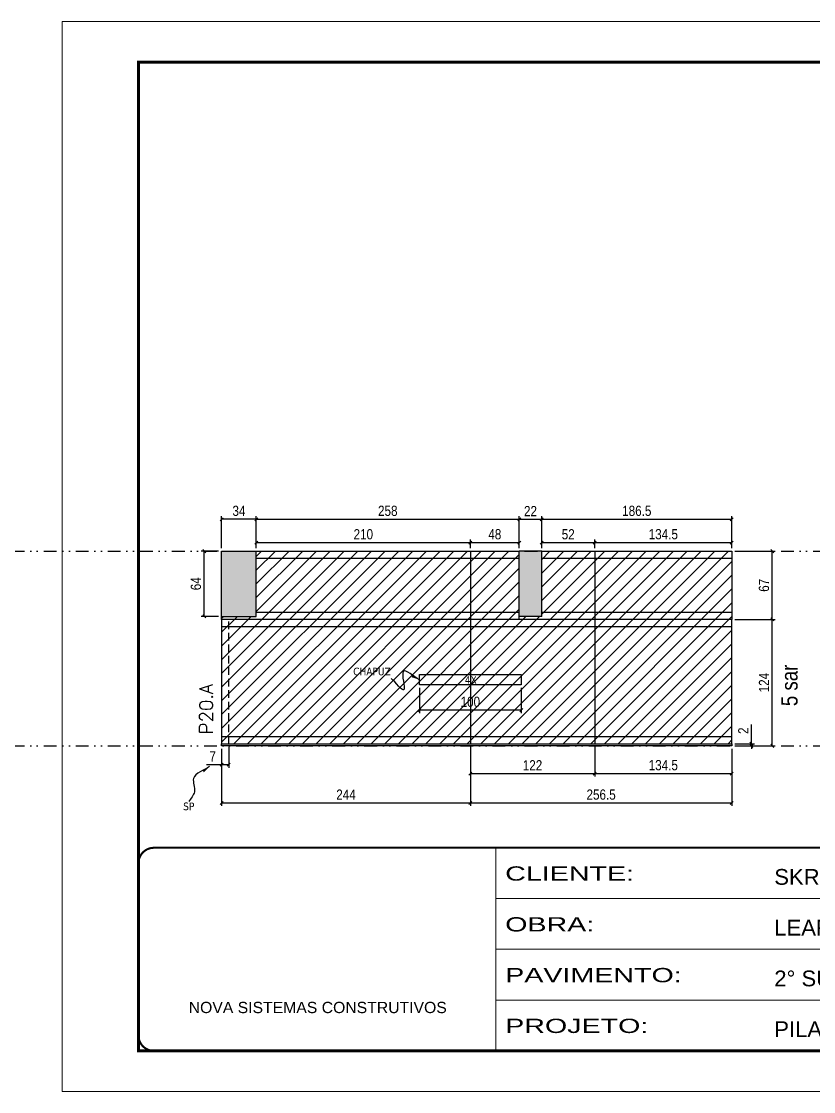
# Model space of a CAD drawing. Extents: x 13741 to 27878, y -21631 to 6985.
# Drawn here: x 19129 to 19906, y -4402 to -3352 of the extents above; entities that cross this region are included whole.
import ezdxf

# ---------------------------------------------------------------- set-up
doc = ezdxf.new("R2010")
doc.units = 0
for name, pattern in [('CONTINUO', [0]), ('DASHED', [0.75, 0.5, -0.25]), ('DIVIDE2', [0.625, 0.25, -0.125, 0, -0.125, 0, -0.125]), ('HIDDEN', [0.375, 0.25, -0.125])]:
    doc.linetypes.add(name, pattern=pattern)
for name, color, linetype in [('COTA', 241, 'Continuous'), ('NOMENCLATURA', 7, 'Continuous'), ('Nível', 160, 'Continuous'), ('Painéis', 200, 'Continuous'), ('SARR_2.2x10', 60, 'Continuous'), ('SARR_2.2x7', 40, 'Continuous'), ('Sarrafo de Pressão', 42, 'HIDDEN'), ('texto', 7, 'Continuous')]:
    doc.layers.add(name, color=color, linetype=linetype)
for name, color, linetype, lineweight in [('Folhas', 255, 'Continuous', 9), ('Hachura', 251, 'Continuous', 9), ('SARRAFO DE PRESSAO', 251, 'DASHED', 9), ('Texto Seção', 7, 'Continuous', 15)]:
    doc.layers.add(name, color=color, linetype=linetype, lineweight=lineweight)
doc.styles.add('ARIAL', font='arial.ttf')
doc.styles.add('ARIAL_NARROW', font='ARIALN.TTF', dxfattribs={"height": 0.2})
doc.styles.add('COTA TECNICA', font='techl___.ttf', dxfattribs={"height": 10})
doc.styles.add('COTA TECNICA-50', font='techl___.ttf', dxfattribs={"height": 10})
doc.styles.add('REGUA-120', font='ROMANS.shx', dxfattribs={"height": 15})
doc.styles.get("Standard").update_dxf_attribs({"font": 'arial.ttf'})
doc.styles.add('Tecnologia', font='')
doc.styles.get('Tecnologia').set_extended_font_data('Forgotten Futurist')
doc.dimstyles.new('COTA PAINEL-50', dxfattribs={"dimtxt": 10, "dimasz": 3, "dimexe": 3, "dimexo": 3, "dimgap": 3, "dimtad": 1, "dimdec": 1, "dimzin": 12, "dimdsep": 46, "dimtxsty": 'COTA TECNICA-50', "dimblk1": 'OBLIQUE', "dimblk2": 'OBLIQUE', "dimsah": 1, "dimcen": 0.9, "dimclrd": 4, "dimclre": 4, "dimclrt": 240, "dimadec": 1, "dimazin": 3, "dimtfac": 1, "dimtdec": 1, "dimtmove": 0, "dimatfit": 3, "dimfxl": 1, "dimtolj": 1, "dimtzin": 12, "dimarcsym": 0})
doc.dimstyles.new('PAINEL', dxfattribs={"dimtxt": 10, "dimasz": 3, "dimexe": 3, "dimexo": 3, "dimgap": 3, "dimtad": 1, "dimdec": 1, "dimzin": 12, "dimdsep": 46, "dimtxsty": 'COTA TECNICA', "dimblk1": 'OBLIQUE', "dimblk2": 'OBLIQUE', "dimsah": 1, "dimcen": 0.9, "dimclrd": 4, "dimclre": 4, "dimclrt": 240, "dimadec": 1, "dimazin": 3, "dimtfac": 1, "dimtdec": 1, "dimtmove": 0, "dimatfit": 3, "dimfxl": 1, "dimtolj": 1, "dimtzin": 12, "dimarcsym": 0})
doc.dimstyles.get("Standard").update_dxf_attribs({"dimtxt": 0.18, "dimasz": 0.18, "dimexe": 0.18, "dimexo": 0.0625, "dimgap": 0.09, "dimtad": 0, "dimtih": 1, "dimtoh": 1, "dimdec": 4, "dimzin": 0, "dimdsep": 46, "dimtxsty": 'Standard', "dimcen": 0.09, "dimadec": 0, "dimazin": 0, "dimtfac": 1, "dimtdec": 4, "dimtofl": 0, "dimtmove": 0, "dimatfit": 3, "dimfxl": 1, "dimtolj": 1, "dimtzin": 0, "dimarcsym": 0})

# ---------------------------------------------------------------- blocks, each defined once
blk = doc.blocks.new('9999999999')
at = {"color": 30, "linetype": 'CONTINUO'}
for p, q in [((98564.6, 34230.2), (98564.6, 34429.4)), ((98564.6, 34379.6), (99584, 34379.6)), ((98564.6, 34329.8), (99488, 34329.8)), ((99584, 34329.8), (99488, 34329.8)), ((99488, 34329.8), (99488, 34230.2)), ((98564.6, 34280), (99488, 34280))]:
    blk.add_line(p, q, dxfattribs=at)
at = {"color": 30, "linetype": 'CONTINUO', "const_width": 2}
blk.add_lwpolyline([(99584, 34230.2), (99584, 34414.4, 0.414214), (99569, 34429.4), (98229, 34429.4, 0.414214), (98214, 34414.4), (98214, 34245.2, 0.414214), (98229, 34230.2), (99584, 34230.2)], format="xyb", dxfattribs=at)
at = {"layer": 'Folhas'}
blk.add_lwpolyline([(98139, 34190.2), (99624, 34190.2), (99624, 35240.2), (98139, 35240.2)], close=True, dxfattribs=at)
at = {"layer": 'Folhas', "color": 30, "const_width": 3}
blk.add_lwpolyline([(98214, 34230.2), (99584, 34230.2), (99584, 35200.2), (98214, 35200.2)], close=True, dxfattribs=at)
at = {"color": 7, "linetype": 'Continuous', "ltscale": 5, "style": 'ARIAL'}
for s, height, p in [('SKR', 15.48, (98837.7, 34393.1)), ('LEAF LOEFGREN', 15.483, (98837.7, 34343.3)), ('2° SUBSOLO SUPERIOR', 15.483, (98837.7, 34293.5)), ('NOVA SISTEMAS CONSTRUTIVOS', 11.059, (98263.2, 34267.2)), ('PILARES', 15.48, (98837.7, 34243.7))]:
    blk.add_text(s, height=height, dxfattribs=at).set_placement(p)
at = {"layer": 'Folhas', "color": 7, "style": 'Tecnologia', "width": 1.5}
for s, p in [('CLIENTE:', (98573.7, 34397.2)), ('OBRA:', (98573.7, 34347.3)), ('PAVIMENTO:', (98573.7, 34297.5)), ('PROJETO:', (98573.7, 34247.7))]:
    blk.add_text(s, height=14, dxfattribs=at).set_placement(p)
blk = doc.blocks.new('_Oblique')
at = {"color": 0, "linetype": 'ByBlock', "lineweight": -2}
blk.add_line((-0.5, -0.5), (0.5, 0.5), dxfattribs=at)
blk = doc.blocks.new('*D1802')
at = {"layer": 'COTA', "color": 4, "lineweight": -2, "transparency": 16777216}
for p, q in [((19325, -4066.2), (19325, -4084.7)), ((19332, -4064.2), (19332, -4084.7)), ((19325, -4081.7), (19310.3, -4081.7)), ((19332, -4081.7), (19325, -4081.7))]:
    blk.add_line(p, q, dxfattribs=at)
at = {"layer": 'Defpoints', "color": 0, "transparency": 16777216}
for p in [(19325, -4063.2), (19332, -4061.2), (19325, -4081.7)]:
    blk.add_point(p, dxfattribs=at)
at = {"layer": 'COTA', "color": 4, "lineweight": -2, "transparency": 16777216, "xscale": 3, "yscale": 3, "zscale": 3, "rotation": 180}
blk.add_blockref('_Oblique', (19325, -4081.7), dxfattribs=at)
at = {"layer": 'COTA', "color": 4, "lineweight": -2, "transparency": 16777216, "xscale": 3, "yscale": 3, "zscale": 3}
blk.add_blockref('_Oblique', (19332, -4081.7), dxfattribs=at)
at = {"layer": 'COTA', "color": 240, "transparency": 16777216, "insert": (19316.2, -4073.6), "char_height": 10, "attachment_point": 5, "style": 'COTA TECNICA-50'}
blk.add_mtext('\\A1;7', dxfattribs=at)
blk = doc.blocks.new('*D1803')
at = {"layer": 'COTA', "color": 4, "lineweight": -2, "transparency": 16777216}
for p, q in [((19844.8, -4061.2), (19844.8, -4042.4)), ((19828.5, -4061.2), (19847.8, -4061.2)), ((19828.5, -4063.2), (19847.8, -4063.2)), ((19844.8, -4063.2), (19844.8, -4061.2)), ((19844.8, -4063.2), (19844.8, -4066.2))]:
    blk.add_line(p, q, dxfattribs=at)
at = {"layer": 'Defpoints', "color": 0, "transparency": 16777216}
for p in [(19825.5, -4061.2), (19825.5, -4063.2), (19844.8, -4063.2)]:
    blk.add_point(p, dxfattribs=at)
at = {"layer": 'COTA', "color": 4, "lineweight": -2, "transparency": 16777216, "xscale": 3, "yscale": 3, "zscale": 3}
for p, rotation in [((19844.8, -4061.2), 270), ((19844.8, -4063.2), 90)]:
    blk.add_blockref('_Oblique', p, dxfattribs=dict(at, rotation=rotation))
at = {"layer": 'COTA', "color": 240, "transparency": 16777216, "insert": (19836.8, -4048.4), "char_height": 10, "attachment_point": 5, "rotation": 90, "style": 'COTA TECNICA-50'}
blk.add_mtext('\\A1;2', dxfattribs=at)
blk = doc.blocks.new('*D1806')
at = {"layer": 'COTA', "color": 4, "lineweight": -2, "transparency": 16777216}
for p, q in [((19325, -4066.2), (19325, -4122.2)), ((19569, -4064.2), (19569, -4122.2)), ((19325, -4119.2), (19569, -4119.2))]:
    blk.add_line(p, q, dxfattribs=at)
at = {"layer": 'Defpoints', "color": 0, "transparency": 16777216}
for p in [(19325, -4063.2), (19569, -4061.2), (19569, -4119.2)]:
    blk.add_point(p, dxfattribs=at)
at = {"layer": 'COTA', "color": 4, "lineweight": -2, "transparency": 16777216, "xscale": 3, "yscale": 3, "zscale": 3, "rotation": 180}
blk.add_blockref('_Oblique', (19325, -4119.2), dxfattribs=at)
at = {"layer": 'COTA', "color": 4, "lineweight": -2, "transparency": 16777216, "xscale": 3, "yscale": 3, "zscale": 3}
blk.add_blockref('_Oblique', (19569, -4119.2), dxfattribs=at)
at = {"layer": 'COTA', "color": 240, "transparency": 16777216, "insert": (19447, -4111.1), "char_height": 10, "attachment_point": 5, "style": 'COTA TECNICA-50'}
blk.add_mtext('\\A1;244', dxfattribs=at)
blk = doc.blocks.new('*D1807')
at = {"layer": 'COTA', "color": 4, "lineweight": -2, "transparency": 16777216}
for p, q in [((19569, -4064.2), (19569, -4122.2)), ((19825.5, -4066.2), (19825.5, -4122.2)), ((19569, -4119.2), (19825.5, -4119.2))]:
    blk.add_line(p, q, dxfattribs=at)
at = {"layer": 'Defpoints', "color": 0, "transparency": 16777216}
for p in [(19569, -4061.2), (19825.5, -4063.2), (19825.5, -4119.2)]:
    blk.add_point(p, dxfattribs=at)
at = {"layer": 'COTA', "color": 4, "lineweight": -2, "transparency": 16777216, "xscale": 3, "yscale": 3, "zscale": 3, "rotation": 180}
blk.add_blockref('_Oblique', (19569, -4119.2), dxfattribs=at)
at = {"layer": 'COTA', "color": 4, "lineweight": -2, "transparency": 16777216, "xscale": 3, "yscale": 3, "zscale": 3}
blk.add_blockref('_Oblique', (19825.5, -4119.2), dxfattribs=at)
at = {"layer": 'COTA', "color": 240, "transparency": 16777216, "insert": (19697.3, -4111.1), "char_height": 10, "attachment_point": 5, "style": 'COTA TECNICA-50'}
blk.add_mtext('\\A1;256.5', dxfattribs=at)
blk = doc.blocks.new('*D1808')
at = {"layer": 'COTA', "color": 4, "linetype": 'ByBlock', "lineweight": -2, "transparency": 16777216}
for p, q in [((19519, -4006.3), (19519, -4031.2)), ((19619, -4006.3), (19619, -4031.2)), ((19619, -4028.2), (19519, -4028.2))]:
    blk.add_line(p, q, dxfattribs=at)
at = {"layer": 'Defpoints', "color": 0, "linetype": 'ByBlock', "transparency": 16777216}
for p in [(19519, -4003.3), (19619, -4003.3), (19519, -4028.2)]:
    blk.add_point(p, dxfattribs=at)
at = {"layer": 'COTA', "color": 4, "linetype": 'ByBlock', "lineweight": -2, "transparency": 16777216, "xscale": 3, "yscale": 3, "zscale": 3, "rotation": 180}
blk.add_blockref('_Oblique', (19519, -4028.2), dxfattribs=at)
at = {"layer": 'COTA', "color": 4, "linetype": 'ByBlock', "lineweight": -2, "transparency": 16777216, "xscale": 3, "yscale": 3, "zscale": 3}
blk.add_blockref('_Oblique', (19619, -4028.2), dxfattribs=at)
at = {"layer": 'COTA', "color": 240, "linetype": 'ByBlock', "transparency": 16777216, "insert": (19569, -4020.1), "char_height": 10, "attachment_point": 5, "style": 'COTA TECNICA'}
blk.add_mtext('\\A1;100', dxfattribs=at)
blk = doc.blocks.new('*D1809')
at = {"layer": 'COTA', "color": 4, "lineweight": -2, "transparency": 16777216}
for p, q in [((19569, -4064.2), (19569, -4093.4)), ((19691, -4064.2), (19691, -4093.4)), ((19569, -4090.4), (19691, -4090.4))]:
    blk.add_line(p, q, dxfattribs=at)
at = {"layer": 'Defpoints', "color": 0, "transparency": 16777216}
for p in [(19569, -4061.2), (19691, -4061.2), (19691, -4090.4)]:
    blk.add_point(p, dxfattribs=at)
at = {"layer": 'COTA', "color": 4, "lineweight": -2, "transparency": 16777216, "xscale": 3, "yscale": 3, "zscale": 3, "rotation": 180}
blk.add_blockref('_Oblique', (19569, -4090.4), dxfattribs=at)
at = {"layer": 'COTA', "color": 4, "lineweight": -2, "transparency": 16777216, "xscale": 3, "yscale": 3, "zscale": 3}
blk.add_blockref('_Oblique', (19691, -4090.4), dxfattribs=at)
at = {"layer": 'COTA', "color": 240, "transparency": 16777216, "insert": (19630, -4082.3), "char_height": 10, "attachment_point": 5, "style": 'COTA TECNICA'}
blk.add_mtext('\\A1;122', dxfattribs=at)
blk = doc.blocks.new('*D1810')
at = {"layer": 'COTA', "color": 4, "lineweight": -2, "transparency": 16777216}
for p, q in [((19691, -4064.2), (19691, -4093.4)), ((19825.5, -4066.2), (19825.5, -4093.4)), ((19691, -4090.4), (19825.5, -4090.4))]:
    blk.add_line(p, q, dxfattribs=at)
at = {"layer": 'Defpoints', "color": 0, "transparency": 16777216}
for p in [(19691, -4061.2), (19825.5, -4063.2), (19825.5, -4090.4)]:
    blk.add_point(p, dxfattribs=at)
at = {"layer": 'COTA', "color": 4, "lineweight": -2, "transparency": 16777216, "xscale": 3, "yscale": 3, "zscale": 3, "rotation": 180}
blk.add_blockref('_Oblique', (19691, -4090.4), dxfattribs=at)
at = {"layer": 'COTA', "color": 4, "lineweight": -2, "transparency": 16777216, "xscale": 3, "yscale": 3, "zscale": 3}
blk.add_blockref('_Oblique', (19825.5, -4090.4), dxfattribs=at)
at = {"layer": 'COTA', "color": 240, "transparency": 16777216, "insert": (19758.3, -4082.2), "char_height": 10, "attachment_point": 5, "style": 'COTA TECNICA'}
blk.add_mtext('\\A1;134.5', dxfattribs=at)
blk = doc.blocks.new('*D1811')
at = {"layer": 'COTA', "color": 4, "lineweight": -2, "transparency": 16777216}
for p, q in [((19322, -3872.2), (19304.9, -3872.2)), ((19307.9, -3936.2), (19307.9, -3872.2)), ((19322, -3936.2), (19304.9, -3936.2))]:
    blk.add_line(p, q, dxfattribs=at)
at = {"layer": 'Defpoints', "color": 0, "transparency": 16777216}
for p in [(19307.9, -3872.2), (19325, -3872.2), (19325, -3936.2)]:
    blk.add_point(p, dxfattribs=at)
at = {"layer": 'COTA', "color": 4, "lineweight": -2, "transparency": 16777216, "xscale": 3, "yscale": 3, "zscale": 3}
for p, rotation in [((19307.9, -3872.2), 90), ((19307.9, -3936.2), 270)]:
    blk.add_blockref('_Oblique', p, dxfattribs=dict(at, rotation=rotation))
at = {"layer": 'COTA', "color": 240, "transparency": 16777216, "insert": (19299.8, -3904.2), "char_height": 10, "attachment_point": 5, "rotation": 90, "style": 'COTA TECNICA'}
blk.add_mtext('\\A1;64', dxfattribs=at)
blk = doc.blocks.new('*D1836')
at = {"layer": 'COTA', "color": 4, "lineweight": -2, "transparency": 16777216}
for p, q in [((19828.5, -3872.2), (19868.2, -3872.2)), ((19865.2, -3939.2), (19865.2, -3872.2)), ((19828.5, -3939.2), (19868.2, -3939.2))]:
    blk.add_line(p, q, dxfattribs=at)
at = {"layer": 'Defpoints', "color": 0, "transparency": 16777216}
for p in [(19825.5, -3872.2), (19865.2, -3872.2), (19825.5, -3939.2)]:
    blk.add_point(p, dxfattribs=at)
at = {"layer": 'COTA', "color": 4, "lineweight": -2, "transparency": 16777216, "xscale": 3, "yscale": 3, "zscale": 3}
for p, rotation in [((19865.2, -3872.2), 90), ((19865.2, -3939.2), 270)]:
    blk.add_blockref('_Oblique', p, dxfattribs=dict(at, rotation=rotation))
at = {"layer": 'COTA', "color": 240, "transparency": 16777216, "insert": (19857.1, -3905.7), "char_height": 10, "attachment_point": 5, "rotation": 90, "style": 'COTA TECNICA'}
blk.add_mtext('\\A1;67', dxfattribs=at)
blk = doc.blocks.new('*D1837')
at = {"layer": 'COTA', "color": 4, "lineweight": -2, "transparency": 16777216}
for p, q in [((19828.5, -3939.2), (19868.2, -3939.2)), ((19865.2, -4063.2), (19865.2, -3939.2)), ((19828.5, -4063.2), (19868.2, -4063.2))]:
    blk.add_line(p, q, dxfattribs=at)
at = {"layer": 'Defpoints', "color": 0, "transparency": 16777216}
for p in [(19825.5, -3939.2), (19865.2, -3939.2), (19825.5, -4063.2)]:
    blk.add_point(p, dxfattribs=at)
at = {"layer": 'COTA', "color": 4, "lineweight": -2, "transparency": 16777216, "xscale": 3, "yscale": 3, "zscale": 3}
for p, rotation in [((19865.2, -3939.2), 90), ((19865.2, -4063.2), 270)]:
    blk.add_blockref('_Oblique', p, dxfattribs=dict(at, rotation=rotation))
at = {"layer": 'COTA', "color": 240, "transparency": 16777216, "insert": (19857.1, -4001.2), "char_height": 10, "attachment_point": 5, "rotation": 90, "style": 'COTA TECNICA'}
blk.add_mtext('\\A1;124', dxfattribs=at)
blk = doc.blocks.new('*D1838')
at = {"layer": 'COTA', "color": 4, "lineweight": -2, "transparency": 16777216}
for p, q in [((19325, -3869.2), (19325, -3837.9)), ((19359, -3840.9), (19325, -3840.9)), ((19359, -3869.2), (19359, -3837.9))]:
    blk.add_line(p, q, dxfattribs=at)
at = {"layer": 'Defpoints', "color": 0, "transparency": 16777216}
for p in [(19325, -3840.9), (19325, -3872.2), (19359, -3872.2)]:
    blk.add_point(p, dxfattribs=at)
at = {"layer": 'COTA', "color": 4, "lineweight": -2, "transparency": 16777216, "xscale": 3, "yscale": 3, "zscale": 3, "rotation": 180}
blk.add_blockref('_Oblique', (19325, -3840.9), dxfattribs=at)
at = {"layer": 'COTA', "color": 4, "lineweight": -2, "transparency": 16777216, "xscale": 3, "yscale": 3, "zscale": 3}
blk.add_blockref('_Oblique', (19359, -3840.9), dxfattribs=at)
at = {"layer": 'COTA', "color": 240, "transparency": 16777216, "insert": (19342, -3832.7), "char_height": 10, "attachment_point": 5, "style": 'COTA TECNICA'}
blk.add_mtext('\\A1;34', dxfattribs=at)
blk = doc.blocks.new('*D1839')
at = {"layer": 'COTA', "color": 4, "lineweight": -2, "transparency": 16777216}
for p, q in [((19359, -3869.2), (19359, -3837.9)), ((19359, -3840.9), (19617, -3840.9)), ((19617, -3869.2), (19617, -3837.9))]:
    blk.add_line(p, q, dxfattribs=at)
at = {"layer": 'Defpoints', "color": 0, "transparency": 16777216}
for p in [(19617, -3840.9), (19359, -3872.2), (19617, -3872.2)]:
    blk.add_point(p, dxfattribs=at)
at = {"layer": 'COTA', "color": 4, "lineweight": -2, "transparency": 16777216, "xscale": 3, "yscale": 3, "zscale": 3, "rotation": 180}
blk.add_blockref('_Oblique', (19359, -3840.9), dxfattribs=at)
at = {"layer": 'COTA', "color": 4, "lineweight": -2, "transparency": 16777216, "xscale": 3, "yscale": 3, "zscale": 3}
blk.add_blockref('_Oblique', (19617, -3840.9), dxfattribs=at)
at = {"layer": 'COTA', "color": 240, "transparency": 16777216, "insert": (19488, -3832.7), "char_height": 10, "attachment_point": 5, "style": 'COTA TECNICA'}
blk.add_mtext('\\A1;258', dxfattribs=at)
blk = doc.blocks.new('*D1840')
at = {"layer": 'COTA', "color": 4, "lineweight": -2, "transparency": 16777216}
for p, q in [((19617, -3869.2), (19617, -3837.9)), ((19617, -3840.9), (19639, -3840.9)), ((19639, -3869.2), (19639, -3837.9))]:
    blk.add_line(p, q, dxfattribs=at)
at = {"layer": 'Defpoints', "color": 0, "transparency": 16777216}
for p in [(19639, -3840.9), (19617, -3872.2), (19639, -3872.2)]:
    blk.add_point(p, dxfattribs=at)
at = {"layer": 'COTA', "color": 4, "lineweight": -2, "transparency": 16777216, "xscale": 3, "yscale": 3, "zscale": 3, "rotation": 180}
blk.add_blockref('_Oblique', (19617, -3840.9), dxfattribs=at)
at = {"layer": 'COTA', "color": 4, "lineweight": -2, "transparency": 16777216, "xscale": 3, "yscale": 3, "zscale": 3}
blk.add_blockref('_Oblique', (19639, -3840.9), dxfattribs=at)
at = {"layer": 'COTA', "color": 240, "transparency": 16777216, "insert": (19628, -3832.9), "char_height": 10, "attachment_point": 5, "style": 'COTA TECNICA'}
blk.add_mtext('\\A1;22', dxfattribs=at)
blk = doc.blocks.new('*D1841')
at = {"layer": 'COTA', "color": 4, "lineweight": -2, "transparency": 16777216}
for p, q in [((19639, -3869.2), (19639, -3837.9)), ((19639, -3840.9), (19825.5, -3840.9)), ((19825.5, -3869.2), (19825.5, -3837.9))]:
    blk.add_line(p, q, dxfattribs=at)
at = {"layer": 'Defpoints', "color": 0, "transparency": 16777216}
for p in [(19825.5, -3840.9), (19639, -3872.2), (19825.5, -3872.2)]:
    blk.add_point(p, dxfattribs=at)
at = {"layer": 'COTA', "color": 4, "lineweight": -2, "transparency": 16777216, "xscale": 3, "yscale": 3, "zscale": 3, "rotation": 180}
blk.add_blockref('_Oblique', (19639, -3840.9), dxfattribs=at)
at = {"layer": 'COTA', "color": 4, "lineweight": -2, "transparency": 16777216, "xscale": 3, "yscale": 3, "zscale": 3}
blk.add_blockref('_Oblique', (19825.5, -3840.9), dxfattribs=at)
at = {"layer": 'COTA', "color": 240, "transparency": 16777216, "insert": (19732.3, -3832.7), "char_height": 10, "attachment_point": 5, "style": 'COTA TECNICA'}
blk.add_mtext('\\A1;186.5', dxfattribs=at)
blk = doc.blocks.new('*D1842')
at = {"layer": 'COTA', "color": 4, "lineweight": -2, "transparency": 16777216}
for p, q in [((19359, -3869.2), (19359, -3860.8)), ((19359, -3863.8), (19569, -3863.8)), ((19569, -3869.2), (19569, -3860.8))]:
    blk.add_line(p, q, dxfattribs=at)
at = {"layer": 'Defpoints', "color": 0, "transparency": 16777216}
for p in [(19569, -3863.8), (19359, -3872.2), (19569, -3872.2)]:
    blk.add_point(p, dxfattribs=at)
at = {"layer": 'COTA', "color": 4, "lineweight": -2, "transparency": 16777216, "xscale": 3, "yscale": 3, "zscale": 3, "rotation": 180}
blk.add_blockref('_Oblique', (19359, -3863.8), dxfattribs=at)
at = {"layer": 'COTA', "color": 4, "lineweight": -2, "transparency": 16777216, "xscale": 3, "yscale": 3, "zscale": 3}
blk.add_blockref('_Oblique', (19569, -3863.8), dxfattribs=at)
at = {"layer": 'COTA', "color": 240, "transparency": 16777216, "insert": (19464, -3855.7), "char_height": 10, "attachment_point": 5, "style": 'COTA TECNICA'}
blk.add_mtext('\\A1;210', dxfattribs=at)
blk = doc.blocks.new('*D1843')
at = {"layer": 'COTA', "color": 4, "lineweight": -2, "transparency": 16777216}
for p, q in [((19569, -3869.2), (19569, -3860.8)), ((19569, -3863.8), (19617, -3863.8)), ((19617, -3869.2), (19617, -3860.8))]:
    blk.add_line(p, q, dxfattribs=at)
at = {"layer": 'Defpoints', "color": 0, "transparency": 16777216}
for p in [(19617, -3863.8), (19569, -3872.2), (19617, -3872.2)]:
    blk.add_point(p, dxfattribs=at)
at = {"layer": 'COTA', "color": 4, "lineweight": -2, "transparency": 16777216, "xscale": 3, "yscale": 3, "zscale": 3, "rotation": 180}
blk.add_blockref('_Oblique', (19569, -3863.8), dxfattribs=at)
at = {"layer": 'COTA', "color": 4, "lineweight": -2, "transparency": 16777216, "xscale": 3, "yscale": 3, "zscale": 3}
blk.add_blockref('_Oblique', (19617, -3863.8), dxfattribs=at)
at = {"layer": 'COTA', "color": 240, "transparency": 16777216, "insert": (19593, -3855.7), "char_height": 10, "attachment_point": 5, "style": 'COTA TECNICA'}
blk.add_mtext('\\A1;48', dxfattribs=at)
blk = doc.blocks.new('*D1844')
at = {"layer": 'COTA', "color": 4, "lineweight": -2, "transparency": 16777216}
for p, q in [((19639, -3869.2), (19639, -3860.8)), ((19639, -3863.8), (19691, -3863.8)), ((19691, -3869.2), (19691, -3860.8))]:
    blk.add_line(p, q, dxfattribs=at)
at = {"layer": 'Defpoints', "color": 0, "transparency": 16777216}
for p in [(19691, -3863.8), (19639, -3872.2), (19691, -3872.2)]:
    blk.add_point(p, dxfattribs=at)
at = {"layer": 'COTA', "color": 4, "lineweight": -2, "transparency": 16777216, "xscale": 3, "yscale": 3, "zscale": 3, "rotation": 180}
blk.add_blockref('_Oblique', (19639, -3863.8), dxfattribs=at)
at = {"layer": 'COTA', "color": 4, "lineweight": -2, "transparency": 16777216, "xscale": 3, "yscale": 3, "zscale": 3}
blk.add_blockref('_Oblique', (19691, -3863.8), dxfattribs=at)
at = {"layer": 'COTA', "color": 240, "transparency": 16777216, "insert": (19665, -3855.7), "char_height": 10, "attachment_point": 5, "style": 'COTA TECNICA'}
blk.add_mtext('\\A1;52', dxfattribs=at)
blk = doc.blocks.new('*D1845')
at = {"layer": 'COTA', "color": 4, "lineweight": -2, "transparency": 16777216}
for p, q in [((19691, -3869.2), (19691, -3860.8)), ((19691, -3863.8), (19825.5, -3863.8)), ((19825.5, -3869.2), (19825.5, -3860.8))]:
    blk.add_line(p, q, dxfattribs=at)
at = {"layer": 'Defpoints', "color": 0, "transparency": 16777216}
for p in [(19825.5, -3863.8), (19691, -3872.2), (19825.5, -3872.2)]:
    blk.add_point(p, dxfattribs=at)
at = {"layer": 'COTA', "color": 4, "lineweight": -2, "transparency": 16777216, "xscale": 3, "yscale": 3, "zscale": 3, "rotation": 180}
blk.add_blockref('_Oblique', (19691, -3863.8), dxfattribs=at)
at = {"layer": 'COTA', "color": 4, "lineweight": -2, "transparency": 16777216, "xscale": 3, "yscale": 3, "zscale": 3}
blk.add_blockref('_Oblique', (19825.5, -3863.8), dxfattribs=at)
at = {"layer": 'COTA', "color": 240, "transparency": 16777216, "insert": (19758.3, -3855.6), "char_height": 10, "attachment_point": 5, "style": 'COTA TECNICA'}
blk.add_mtext('\\A1;134.5', dxfattribs=at)

msp = doc.modelspace()

# ---------------------------------------------------------------- hatches: boundary and pattern name
at = {"layer": 'COTA'}
h = msp.add_hatch(dxfattribs=at)
h.set_pattern_fill('AR-CONC', color=256, scale=0.03)
h.paths.add_polyline_path([(19325.02, -3936.17), (19359.02, -3936.17), (19359.02, -3872.17), (19325.02, -3872.17)])
h.paths.add_polyline_path([(19617.02, -3936.17), (19639.02, -3936.17), (19639.02, -3872.17), (19617.02, -3872.17)])
at = {"layer": 'Hachura', "linetype": 'ByBlock'}
h = msp.add_hatch(dxfattribs=at)
h.set_pattern_fill('ANSI31', color=256, scale=3)
h.paths.add_polyline_path([(19325.02, -3939.17), (19325.02, -4061.17), (19569.02, -4061.17), (19569.02, -3939.17)])
h.paths.add_polyline_path([(19359.02, -3872.17), (19359.02, -3936.17), (19325.02, -3936.17), (19325.02, -3939.17), (19569.02, -3939.17), (19569.02, -3872.17)])
h.paths.add_polyline_path([(19617.02, -3872.17), (19569.02, -3872.17), (19569.02, -3939.17), (19617.02, -3939.17)])
h.paths.add_polyline_path([(19691.02, -4061.17), (19691.02, -3939.17), (19569.02, -3939.17), (19569.02, -4061.17)])
h.paths.add_polyline_path([(19691.02, -3872.17), (19639.02, -3872.17), (19639.02, -3936.17), (19617.02, -3936.17), (19617.02, -3939.17), (19691.02, -3939.17)])
h.paths.add_polyline_path([(19825.52, -3939.17), (19825.52, -3872.17), (19691.02, -3872.17), (19691.02, -3939.17)])
h.paths.add_polyline_path([(19825.52, -3939.17), (19691.02, -3939.17), (19691.02, -4061.17), (19825.52, -4061.17)])
h.paths.add_polyline_path([(20213.55, -4061.17), (20213.55, -3939.17), (19992.55, -3939.17), (19992.55, -3951.17), (19969.55, -3951.17), (19969.55, -4061.17)])
h.paths.add_polyline_path([(20014.05, -3872.17), (19969.55, -3872.17), (19969.55, -3887.17), (19992.55, -3887.17), (19992.55, -3939.17), (20014.05, -3939.17)])
h.paths.add_polyline_path([(20213.55, -3939.17), (20213.55, -3872.17), (20041.05, -3872.17), (20041.05, -3936.17), (20014.05, -3936.17), (20014.05, -3939.17)])
h.paths.add_polyline_path([(20254.05, -3872.17), (20213.55, -3872.17), (20213.55, -3939.17), (20254.05, -3939.17)])
h.paths.add_polyline_path([(20299.05, -3872.17), (20254.05, -3872.17), (20254.05, -3939.17), (20299.05, -3939.17)])
h.paths.add_polyline_path([(20498.05, -4061.17), (20498.05, -3939.17), (20254.05, -3939.17), (20254.05, -4061.17)])
h.paths.add_polyline_path([(20213.55, -4061.17), (20254.05, -4061.17), (20254.05, -3939.17), (20213.55, -3939.17)])
h.paths.add_polyline_path([(20326.05, -3884.17), (20326.05, -3936.17), (20299.05, -3936.17), (20299.05, -3939.17), (20498.05, -3939.17), (20498.05, -3936.17), (20464.05, -3936.17), (20464.05, -3884.17)])

# ---------------------------------------------------------------- linework, layer by layer
at = {"layer": 'COTA'}
for p, q in [((19325.02, -3936.17), (19325.02, -3872.17)), ((19325.02, -3872.17), (19359.02, -3872.17)), ((19639.02, -3872.17), (19617.02, -3872.17))]:
    msp.add_line(p, q, dxfattribs=at)
at = {"layer": 'Nível', "color": 4, "linetype": 'DIVIDE2', "ltscale": 50}
for p, q in [((13741.09, -3872.17), (21531.15, -3872.17)), ((13741.09, -4063.17), (21531.15, -4063.17))]:
    msp.add_line(p, q, dxfattribs=at)
at = {"layer": 'Painéis'}
for p, q in [((19359.02, -3872.17), (19617.02, -3872.17)), ((19359.02, -3936.17), (19359.02, -3872.17)), ((19569.02, -3872.17), (19569.02, -4061.17)), ((19617.02, -3939.17), (19617.02, -3872.17)), ((19639.02, -3872.17), (19825.52, -3872.17)), ((19639.02, -3936.17), (19639.02, -3872.17)), ((19691.02, -3872.17), (19691.02, -4061.17)), ((19825.52, -3872.17), (19825.52, -3939.17)), ((19325.02, -3939.17), (19325.02, -3936.17)), ((19325.02, -3936.17), (19359.02, -3936.17)), ((19639.02, -3936.17), (19617.02, -3936.17))]:
    msp.add_line(p, q, dxfattribs=at)
for points in [[(19825.52, -3939.17), (19325.02, -3939.17), (19325.02, -4061.17), (19825.52, -4061.17)], [(19825.52, -4063.17), (19325.02, -4063.17), (19325.02, -4061.17), (19825.52, -4061.17)]]:
    msp.add_lwpolyline(points, close=True, dxfattribs=at)
at = {"layer": 'SARR_2.2x10'}
msp.add_lwpolyline([(19519.02, -3993.32), (19619.02, -3993.32), (19619.02, -4003.32), (19519.02, -4003.32)], close=True, dxfattribs=at)
at = {"layer": 'SARR_2.2x7'}
for p, q in [((19359.02, -3879.17), (19617.02, -3879.17)), ((19639.02, -3879.17), (19825.52, -3879.17)), ((19359.02, -3932.17), (19569.02, -3932.17)), ((19569.02, -3932.17), (19617.02, -3932.17)), ((19639.02, -3932.17), (19825.52, -3932.17)), ((19325.02, -3946.17), (19569.02, -3946.17)), ((19569.02, -3946.17), (19825.52, -3946.17)), ((19325.02, -4054.17), (19569.02, -4054.17)), ((19569.02, -4054.17), (19825.52, -4054.17))]:
    msp.add_line(p, q, dxfattribs=at)
at = {"layer": 'Sarrafo de Pressão', "ltscale": 30}
msp.add_line((19332.02, -4061.17), (19332.02, -3939.17), dxfattribs=at)

# ---------------------------------------------------------------- block references
at = {"layer": 'SARRAFO DE PRESSAO', "color": 6, "linetype": 'ByBlock'}
msp.add_blockref('9999999999', (-78970.51, -38592.65), dxfattribs=at)

# ---------------------------------------------------------------- texts
at = {"layer": 'NOMENCLATURA', "style": 'ARIAL_NARROW'}
msp.add_text('5 sar', height=16, rotation=90, dxfattribs=at).set_placement((19890.03, -4024.28))
at = {"layer": 'texto', "color": 0, "char_height": 7.5, "attachment_point": 5}
for s, insert in [('{\\fTahoma|b0|i0|c0|p34;\\C4;CHAPUZ}', (19472.47, -3990.31)), ('{\\fTahoma|b0|i0|c0|p34;\\C4;4X}', (19569.41, -3998.62)), ('{\\fTahoma|b0|i0|c0|p34;\\C4;SP}', (19292.77, -4122.66))]:
    msp.add_mtext(s, dxfattribs=dict(at, insert=insert))
at = {"layer": 'Texto Seção', "insert": (19316.4, -4051.91), "char_height": 13, "width": 285.3299, "attachment_point": 7, "rotation": 90, "style": 'REGUA-120'}
msp.add_mtext('P20.A', dxfattribs=at)

# ---------------------------------------------------------------- dimensions: what is measured, and where the dimension line sits
at = {"layer": 'COTA'}
for base, p1, p2, dimstyle, picture, middle in [((19325.02, -3840.88), (19359.02, -3872.17), (19325.02, -3872.17), 'PAINEL', '*D1838', (19342.02, -3832.66)), ((19617.02, -3840.88), (19359.02, -3872.17), (19617.02, -3872.17), 'PAINEL', '*D1839', (19488.02, -3832.75)), ((19569.02, -3863.78), (19359.02, -3872.17), (19569.02, -3872.17), 'PAINEL', '*D1842', (19464.02, -3855.67)), ((19691.02, -3863.78), (19639.02, -3872.17), (19691.02, -3872.17), 'PAINEL', '*D1844', (19665.02, -3855.67)), ((19569.02, -4119.19), (19325.02, -4063.17), (19569.02, -4061.17), 'COTA PAINEL-50', '*D1806', (19447.02, -4111.11)), ((19825.52, -4119.19), (19569.02, -4061.17), (19825.52, -4063.17), 'COTA PAINEL-50', '*D1807', (19697.27, -4111.08)), ((19691.02, -4090.38), (19569.02, -4061.17), (19691.02, -4061.17), 'PAINEL', '*D1809', (19630.02, -4082.32))]:
    dim = msp.add_linear_dim(base=base, p1=p1, p2=p2, dimstyle=dimstyle, dxfattribs=at)
    dim.commit()
    dim.dimension.update_dxf_attribs({"geometry": picture, "text_midpoint": middle})
for base, p1, p2, picture, middle in [((19639.02, -3840.88), (19617.02, -3872.17), (19639.02, -3872.17), '*D1840', (19628.02, -3832.88)), ((19825.52, -3840.88), (19639.02, -3872.17), (19825.52, -3872.17), '*D1841', (19732.27, -3832.75)), ((19617.02, -3863.78), (19569.02, -3872.17), (19617.02, -3872.17), '*D1843', (19593.02, -3855.68)), ((19825.52, -3863.78), (19691.02, -3872.17), (19825.52, -3872.17), '*D1845', (19758.27, -3855.56)), ((19825.52, -4090.38), (19691.02, -4061.17), (19825.52, -4063.17), '*D1810', (19758.27, -4082.16))]:
    dim = msp.add_linear_dim(base=base, p1=p1, p2=p2, dimstyle='PAINEL', override={"dimtmove": 1}, dxfattribs=at)
    dim.commit()
    dim.dimension.update_dxf_attribs({"geometry": picture, "text_midpoint": middle})
for base, p1, p2, angle, dimstyle, picture, middle in [((19307.92, -3872.17), (19325.02, -3936.17), (19325.02, -3872.17), 90, 'PAINEL', '*D1811', (19299.82, -3904.17)), ((19865.16, -3872.17), (19825.52, -3939.17), (19825.52, -3872.17), 90, 'PAINEL', '*D1836', (19857.06, -3905.67)), ((19865.16, -3939.17), (19825.52, -4063.17), (19825.52, -3939.17), 90, 'PAINEL', '*D1837', (19857.08, -4001.17)), ((19325.02, -4081.68), (19332.02, -4061.17), (19325.02, -4063.17), 180, 'COTA PAINEL-50', '*D1802', (19316.15, -4073.6))]:
    dim = msp.add_linear_dim(base=base, p1=p1, p2=p2, angle=angle, dimstyle=dimstyle, dxfattribs=at)
    dim.commit()
    dim.dimension.update_dxf_attribs({"geometry": picture, "text_midpoint": middle})
at = {"layer": 'COTA', "linetype": 'ByBlock'}
dim = msp.add_linear_dim(base=(19519.02, -4028.25), p1=(19619.02, -4003.32), p2=(19519.02, -4003.32), dimstyle='PAINEL', dxfattribs=at)
dim.commit()
dim.dimension.update_dxf_attribs({"geometry": '*D1808', "text_midpoint": (19569.02, -4020.15)})
at = {"layer": 'COTA'}
dim = msp.add_linear_dim(base=(19844.77, -4063.17), p1=(19825.52, -4061.17), p2=(19825.52, -4063.17), angle=90, dimstyle='COTA PAINEL-50', dxfattribs=at)
dim.commit()
dim.dimension.update_dxf_attribs({"geometry": '*D1803', "text_midpoint": (19844.77, -4048.42), "dimtype": 160})

# ---------------------------------------------------------------- leaders
at = {"layer": 'COTA', "path_type": 1}
for points in [[(19519.02, -3998.32), (19503.23, -3990.31), (19503.82, -4008.18), (19491.38, -3997.04)], [(19313.19, -4083.35), (19297.4, -4095.18), (19298.33, -4108.19), (19292.77, -4117.97)]]:
    msp.add_leader(points, dimstyle='Standard', override={"dimasz": 8}, dxfattribs=at)

doc.saveas('drawing.dxf')
